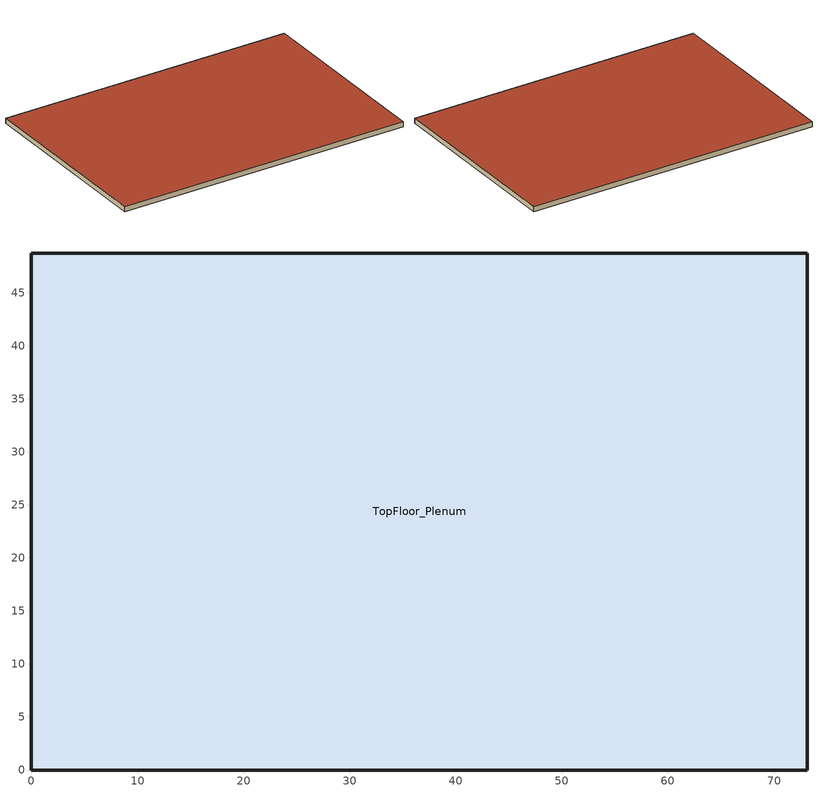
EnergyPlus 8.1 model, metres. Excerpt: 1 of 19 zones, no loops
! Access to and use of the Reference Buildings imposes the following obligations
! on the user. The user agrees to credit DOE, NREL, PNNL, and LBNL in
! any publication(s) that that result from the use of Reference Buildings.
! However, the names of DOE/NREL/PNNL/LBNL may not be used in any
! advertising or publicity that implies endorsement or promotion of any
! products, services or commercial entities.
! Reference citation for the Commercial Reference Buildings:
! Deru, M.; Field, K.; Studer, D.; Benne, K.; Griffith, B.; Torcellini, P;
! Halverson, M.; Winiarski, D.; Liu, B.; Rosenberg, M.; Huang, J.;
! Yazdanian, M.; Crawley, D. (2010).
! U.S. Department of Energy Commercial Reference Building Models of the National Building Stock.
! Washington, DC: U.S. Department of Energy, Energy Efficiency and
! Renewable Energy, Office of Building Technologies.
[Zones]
TopFloor_Plenum
 floor to Perimeter_top_ZN_1 (DropCeiling): 73.11,0 0,0 4.57,4.57 68.53,4.57 z46.34
 floor to Perimeter_top_ZN_2 (DropCeiling): 73.11,0 68.53,4.57 68.53,44.16 73.11,48.74 z46.34
 floor to Perimeter_top_ZN_3 (DropCeiling): 0,48.74 73.11,48.74 68.53,44.16 4.57,44.16 z46.34
 floor to Perimeter_top_ZN_4 (DropCeiling): 0,0 0,48.74 4.57,44.16 4.57,4.57 z46.34
 floor to Core_top (DropCeiling): 4.57,44.16 68.53,44.16 68.53,4.57 4.57,4.57 z46.34
 wall outside (Mass Non-res Ext Wall): 73.11,0 73.11,48.74 0,48.74 0,0 73.11,0 z46.34:47.56
 roof outside (IEAD Non-res Roof): 73.11,0 73.11,48.74 0,48.74 0,0 z47.56
[Building]
Ref Bldg Large Office New2004_v1.3_5.0: North Axis {deg}=0; Terrain=City; Loads Convergence Tolerance Value=0.04; Temperature Convergence Tolerance Value {deltaC}=0.2; Solar Distribution=FullInteriorAndExterior; Maximum Number of Warmup Days=25; Minimum Number of Warmup Days=6
[Site:Location]
USA IL-CHICAGO-OHARE: Latitude {deg}=41.77; Longitude {deg}=-87.75; Time Zone {hr}=-6; Elevation {m}=190
[SizingPeriod:DesignDay] Day of Month=21; Humidity Condition Type=Wetbulb; Barometric Pressure {Pa}=99063; Rain Indicator=No; Snow Indicator=No; Daylight Saving Time Indicator=No; Solar Model Indicator=ASHRAEClearSky
Name | Month | Day Type | Maximum Dry-Bulb Temperature {C} | Daily Dry-Bulb Temperature Range {deltaC} | Wetbulb or DewPoint at Maximum Dry-Bulb {C} | Wind Speed {m/s} | Wind Direction {deg} | Sky Clearness
CHICAGO Ann Htg 99.6% Condns DB | 1 | WinterDesignDay | -20.6 | 0 | -20.6 | 4.9 | 270 | 0
CHICAGO Ann Clg .4% Condns WB=>MDB | 7 | SummerDesignDay | 31.2 | 10.7 | 25.5 | 5.3 | 230 | 1
[Site:WaterMainsTemperature]
Calculation Method=CORRELATION; Annual Average Outdoor Air Temperature {C}=9.69; Maximum Difference In Monthly Average Outdoor Air Temperatures {deltaC}=28.1
[Site:GroundTemperature:BuildingSurface]
19.527, 19.502, 19.536, 19.598, 20.002, 21.64, 22.225, 22.375, 21.449, 20.121, 19.802, 19.633
[Construction]
Mass Non-res Ext Wall: 1IN Stucco, 8IN Concrete HW, Mass NonRes Wall Insulation, 1/2IN Gypsum
IEAD Non-res Roof: Roof Membrane, IEAD NonRes Roof Insulation, Metal Decking
DropCeiling: Std AC02
[Material] Thermal Absorptance=0.9
Name | Roughness | Thickness {m} | Conductivity {W/m-K} | Density {kg/m3} | Specific Heat {J/kg-K} | Solar Absorptance | Visible Absorptance
Mass NonRes Wall Insulation | MediumRough | 0.0495495 | 0.049 | 265 | 836.8 | 0.7 | 0.7
IEAD NonRes Roof Insulation | MediumRough | 0.127339 | 0.049 | 265 | 836.8 | 0.7 | 0.7
1/2IN Gypsum | Smooth | 0.0127 | 0.16 | 784.9 | 830 | 0.92 | 0.92
1IN Stucco | Smooth | 0.0253 | 0.6918 | 1858 | 837 | 0.92 | 0.92
8IN CONCRETE HW | Rough | 0.2032 | 1.311 | 2240 | 836.8 | 0.7 | 0.7
Roof Membrane | VeryRough | 0.0095 | 0.16 | 1121.29 | 1460 | 0.7 | 0.7
Metal Decking | MediumSmooth | 0.0015 | 45.006 | 7680 | 418.4 | 0.7 | 0.3
Std AC02 | MediumSmooth | 0.0127 | 0.057 | 288 | 1339 | 0.7 | 0.2
[Zone]
TopFloor_Plenum: Type=1; Multiplier=1; Floor Area {m2}=autocalculate; Part of Total Floor Area=No
[Exterior:Lights]
Exterior Facade Lighting: Schedule=ALWAYS_ON; Design Level {W}=51262; Control Option=AstronomicalClock
[Exterior:FuelEquipment]
Elevators: Fuel Use Type=Electricity; Schedule=BLDG_ELEVATORS; Design Level {W}=244444
[ZoneInfiltration:DesignFlowRate]
TopFloor_Plenum_Infiltration: Zone or ZoneList=TopFloor_Plenum; Schedule=INFIL_QUARTER_ON_SCH; Design Flow Rate Calculation Method=Flow/ExteriorArea; Flow per Exterior Surface Area {m3/s-m2}=0.000302; Constant Term Coefficient=1; Temperature Term Coefficient=0; Velocity Term Coefficient=0; Velocity Squared Term Coefficient=0
[AirLoopHVAC:ReturnPlenum]
VAV_3 Return Plenum: Zone=TopFloor_Plenum
[UtilityCost:Charge:Simple] Season=Annual
Name | Tariff | Source Variable | Category Variable | Cost per Unit Value or Variable
FuelCostAdjustEnergyCharge | PSI_CS_CommercialElectricService | totalEnergy | EnergyCharges | 0.002028
QualPollutionControlAdjustEnergyCharge | PSI_CS_CommercialElectricService | totalEnergy | EnergyCharges | 0.000536
SoxNoxRiderAdjustEnergyCharge | PSI_CS_CommercialElectricService | totalEnergy | EnergyCharges | 0.001127
DSMRiderAdjustEnergyCharge | PSI_CS_CommercialElectricService | totalEnergy | EnergyCharges | 0.000021
PurchPowerTrackerAdjustEnergyCharge | PSI_CS_CommercialElectricService | totalEnergy | EnergyCharges | 0.000034
MidwestISOAdjustEnergyCharge | PSI_CS_CommercialElectricService | totalEnergy | EnergyCharges | -0.000203
CleanCoalRiderEnergyCharge | PSI_CS_CommercialElectricService | totalEnergy | EnergyCharges | 0.000807
TaxofeightPercent | PSI_CS_CommercialElectricService | SubTotal | Taxes | 0.08
MonthlyRateGasCharge | IN_EIAMonthlyRateGas | totalEnergy | EnergyCharges | IN_MonthlyGasRates
TaxofEightPercent | IN_EIAMonthlyRateGas | SubTotal | Taxes | 0.08
[UtilityCost:Qualify] Variable=TotalDemand; Threshold Value or Variable=75; Season=Annual; Threshold Test=Count
Name | Tariff | Qualify Type | Number of Months
MinDemand75kw | PSI_LLF_LowLoadFactorService | Minimum | 12
MaxDemand75kw | PSI_CS_CommercialElectricService | Maximum | 1
[UtilityCost:Variable]
IN_MonthlyGasRates: Tariff=IN_EIAMonthlyRateGas; Variable Type=Currency; January Value=8.22; February Value=7.51; March Value=8.97; April Value=9.01; May Value=9.16; June Value=10.44; July Value=10.32; August Value=10.13; September Value=9.2; October Value=8.18; November Value=7.83; December Value=7.63
[ExternalInterface:Schedule]
Name | Initial Value
CoolTempSch | 26.7
HeatTempSch | 15.6
BldLightSch | 0.5
OccSch | 1
[EnergyManagementSystem:Sensor]
Name | Output:Variable Index Key | Output:Variable
ppdVAV1_0 | Core_bottom People | Zone Thermal Comfort Fanger Model PPD
ppdVAV1_1 | Perimeter_bot_ZN_1 People | Zone Thermal Comfort Fanger Model PPD
ppdVAV1_2 | Perimeter_bot_ZN_2 People | Zone Thermal Comfort Fanger Model PPD
ppdVAV1_3 | Perimeter_bot_ZN_3 People | Zone Thermal Comfort Fanger Model PPD
ppdVAV1_4 | Perimeter_bot_ZN_4 People | Zone Thermal Comfort Fanger Model PPD
pmvVAV1_0 | Core_bottom People | Zone Thermal Comfort Fanger Model PMV
pmvVAV1_1 | Perimeter_bot_ZN_1 People | Zone Thermal Comfort Fanger Model PMV
pmvVAV1_2 | Perimeter_bot_ZN_2 People | Zone Thermal Comfort Fanger Model PMV
pmvVAV1_3 | Perimeter_bot_ZN_3 People | Zone Thermal Comfort Fanger Model PMV
pmvVAV1_4 | Perimeter_bot_ZN_4 People | Zone Thermal Comfort Fanger Model PMV
ppdVAV2_0 | Core_mid People | Zone Thermal Comfort Fanger Model PPD
ppdVAV2_1 | Perimeter_mid_ZN_1 People | Zone Thermal Comfort Fanger Model PPD
ppdVAV2_2 | Perimeter_mid_ZN_2 People | Zone Thermal Comfort Fanger Model PPD
ppdVAV2_3 | Perimeter_mid_ZN_3 People | Zone Thermal Comfort Fanger Model PPD
ppdVAV2_4 | Perimeter_mid_ZN_4 People | Zone Thermal Comfort Fanger Model PPD
pmvVAV2_0 | Core_mid People | Zone Thermal Comfort Fanger Model PMV
pmvVAV2_1 | Perimeter_mid_ZN_1 People | Zone Thermal Comfort Fanger Model PMV
pmvVAV2_2 | Perimeter_mid_ZN_2 People | Zone Thermal Comfort Fanger Model PMV
pmvVAV2_3 | Perimeter_mid_ZN_3 People | Zone Thermal Comfort Fanger Model PMV
pmvVAV2_4 | Perimeter_mid_ZN_4 People | Zone Thermal Comfort Fanger Model PMV
ppdVAV3_0 | Core_top People | Zone Thermal Comfort Fanger Model PPD
ppdVAV3_1 | Perimeter_top_ZN_1 People | Zone Thermal Comfort Fanger Model PPD
ppdVAV3_2 | Perimeter_top_ZN_2 People | Zone Thermal Comfort Fanger Model PPD
ppdVAV3_3 | Perimeter_top_ZN_3 People | Zone Thermal Comfort Fanger Model PPD
ppdVAV3_4 | Perimeter_top_ZN_4 People | Zone Thermal Comfort Fanger Model PPD
pmvVAV3_0 | Core_top People | Zone Thermal Comfort Fanger Model PMV
pmvVAV3_1 | Perimeter_top_ZN_1 People | Zone Thermal Comfort Fanger Model PMV
pmvVAV3_2 | Perimeter_top_ZN_2 People | Zone Thermal Comfort Fanger Model PMV
pmvVAV3_3 | Perimeter_top_ZN_3 People | Zone Thermal Comfort Fanger Model PMV
pmvVAV3_4 | Perimeter_top_ZN_4 People | Zone Thermal Comfort Fanger Model PMV
ppdVAV5_0 | Basement People | Zone Thermal Comfort Fanger Model PPD
pmvVAV5_0 | Basement People | Zone Thermal Comfort Fanger Model PMV
[EnergyManagementSystem:ProgramCallingManager]
Temperature Calling Manager: InsideHVACSystemIterationLoop; SetTemperatureFunction
Comfort Calling Manager: InsideHVACSystemIterationLoop; SetComfortFunction
[EnergyManagementSystem:Program]
SetTemperatureFunction: Set Vol1 = volVAV1_0 + volVAV1_1 + volVAV1_2 + volVAV1_3 + volVAV1_4; Set Vol2 = volVAV2_0 + volVAV2_1 + volVAV2_2 + volVAV2_3 + volVAV2_4; Set Vol3 = volVAV3_0 + volVAV3_1 + volVAV3_2 + volVAV3_3 + volVAV3_4; Set Vol5 = volVAV5_0 + volVAV5_1 + volVAV5_2 + volVAV5_3 + volVAV5_4; Set SumOccTemp1 = oocVAV1_0*tempVAV1_0 + oocVAV1_1*tempVAV1_1 + oocVAV1_2*tempVAV1_2; Set SumOccTemp1 = SumOccTemp1 + oocVAV1_3*tempVAV1_3 + oocVAV1_4*tempVAV1_4; Set SumOccTemp2 = oocVAV2_0*tempVAV2_0 + oocVAV2_1*tempVAV2_1 + oocVAV2_2*tempVAV2_2; Set SumOccTemp2 = SumOccTemp2 + oocVAV2_3*tempVAV2_3 + oocVAV2_4*tempVAV2_4; Set SumOccTemp3 = oocVAV3_0*tempVAV3_0 + oocVAV3_1*tempVAV3_1 + oocVAV3_2*tempVAV3_2; Set SumOccTemp3 = SumOccTemp3  + oocVAV3_3*tempVAV3_3 + oocVAV3_4*tempVAV3_4; Set SumOccTemp5 = oocVAV5_0*tempVAV5_0 + oocVAV5_1*tempVAV5_1 + oocVAV5_2*tempVAV5_2; Set SumOccTemp5 = SumOccTemp5 + oocVAV5_3*tempVAV5_3 + oocVAV5_4*tempVAV5_4; Set SumNum1Temp = volVAV1_0*tempVAV1_0 + volVAV1_1*tempVAV1_1 + volVAV1_2*tempVAV1_2; Set SumNum1Temp = SumNum1Temp + volVAV1_3*tempVAV1_3 + volVAV1_4*tempVAV1_4; Set SumNum2Temp = volVAV2_0*tempVAV2_0 + volVAV2_1*tempVAV2_1 + volVAV2_2*tempVAV2_2; Set SumNum2Temp = SumNum2Temp + volVAV2_3*tempVAV2_3 + volVAV2_4*tempVAV2_4; Set SumNum3Temp = volVAV3_0*tempVAV3_0 + volVAV3_1*tempVAV3_1 + volVAV3_2*tempVAV3_2; Set SumNum3Temp = SumNum3Temp  + volVAV3_3*tempVAV3_3 + volVAV3_4*ppdVAV3_4; Set SumNum5Temp = volVAV5_0*tempVAV5_0 + volVAV5_1*tempVAV5_1 + volVAV5_2*tempVAV5_2; Set SumNum5Temp = SumNum5Temp + volVAV5_3*tempVAV5_3 + volVAV5_4*tempVAV5_4; Set OverallTemp = SumNum1Temp + SumNum2Temp + SumNum3Temp + SumNum5Temp; Set OverallOccTemp = SumOccTemp1 + SumOccTemp2 + SumOccTemp3 + SumOccTemp5; Set TotVolume = Vol1 + Vol2 + Vol3 + Vol5; Set OverallTemp = OverallTemp/TotVolume; IF TotPeople == 0; Set OverallOccTemp = 0; ELSE; Set OverallOccTemp = OverallOccTemp/TotPeople; ENDIF
SetComfortFunction: Set TotPeop1 = (oocVAV1_0 + oocVAV1_1 + oocVAV1_2 + oocVAV1_3 + oocVAV1_4); Set TotPeop2 = (oocVAV2_0 + oocVAV2_1 + oocVAV2_2 + oocVAV2_3 + oocVAV2_4); Set TotPeop3 = (oocVAV3_0 + oocVAV3_1 + oocVAV3_2 + oocVAV3_3 + oocVAV3_4); Set TotPeop5 = (oocVAV5_0 + oocVAV5_1 + oocVAV5_2 + oocVAV5_3 + oocVAV5_4); Set SumNum1 = oocVAV1_0*ppdVAV1_0 + oocVAV1_1*ppdVAV1_1 + oocVAV1_2*ppdVAV1_2; Set SumNum1 = SumNum1 + oocVAV1_3*ppdVAV1_3 + oocVAV1_4*ppdVAV1_4; Set SumNum2 = oocVAV2_0*ppdVAV2_0 + oocVAV2_1*ppdVAV2_1 + oocVAV2_2*ppdVAV2_2; Set SumNum2 = SumNum2 + oocVAV2_3*ppdVAV2_3 + oocVAV2_4*ppdVAV2_4; Set SumNum3 = oocVAV3_0*ppdVAV3_0 + oocVAV3_1*ppdVAV3_1 + oocVAV3_2*ppdVAV3_2; Set SumNum3 = SumNum3  + oocVAV3_3*ppdVAV3_3 + oocVAV3_4*ppdVAV3_4; Set SumNum5 = oocVAV5_0*ppdVAV5_0 + oocVAV5_1*ppdVAV5_1 + oocVAV5_2*ppdVAV5_2; Set SumNum5 = SumNum5 + oocVAV5_3*ppdVAV5_3 + oocVAV5_4*ppdVAV5_4; Set SumNum1PMV = oocVAV1_0*pmvVAV1_0 + oocVAV1_1*pmvVAV1_1 + oocVAV1_2*pmvVAV1_2; Set SumNum1PMV = SumNum1PMV + oocVAV1_3*pmvVAV1_3 + oocVAV1_4*pmvVAV1_4; Set SumNum2PMV = oocVAV2_0*pmvVAV2_0 + oocVAV2_1*pmvVAV2_1 + oocVAV2_2*pmvVAV2_2; Set SumNum2PMV = SumNum2PMV + oocVAV2_3*pmvVAV2_3 + oocVAV2_4*pmvVAV2_4; Set SumNum3PMV = oocVAV3_0*pmvVAV3_0 + oocVAV3_1*pmvVAV3_1 + oocVAV3_2*pmvVAV3_2; Set SumNum3PMV = SumNum3PMV  + oocVAV3_3*pmvVAV3_3 + oocVAV3_4*ppdVAV3_4; Set SumNum5PMV = oocVAV5_0*pmvVAV5_0 + oocVAV5_1*pmvVAV5_1 + oocVAV5_2*pmvVAV5_2; Set SumNum5PMV = SumNum5PMV + oocVAV5_3*pmvVAV5_3 + oocVAV5_4*pmvVAV5_4; Set OverallComfort = SumNum1 + SumNum2 + SumNum3 + SumNum5; Set OverallComfortPMV = SumNum1PMV + SumNum2PMV + SumNum3PMV + SumNum5PMV; Set TotPeople = (TotPeop1 + TotPeop2 + TotPeop3 + TotPeop5); IF TotPeople == 0; Set OverallComfort = 5; Set OverallComfortPMV = 0; ELSE; Set OverallComfort = OverallComfort/TotPeople; Set OverallComfortPMV = OverallComfortPMV/TotPeople; ENDIF
[EnergyManagementSystem:OutputVariable]
Weighted Average Building Temperature: OverallTemp; Averaged; ZoneTimeStep
Weighted Average Building Occupancy Temperature: OverallOccTemp; Averaged; ZoneTimeStep
Weighted Average Building PPD: OverallComfort; Averaged; ZoneTimeStep
[Schedule:Compact]
ALWAYS_ON: Through: 12/31, For: AllDays, Until: 24:00, 1
BLDG_ELEVATORS: Through: 12/31, For: AllDays, Until: 04:00, 0.05, Until: 05:00, 0.1, Until: 06:00, 0.2, Until: 07:00, 0.4, Until: 09:00, 0.5, Until: 10:00, 0.35, Until: 16:00, 0.15, Until: 17:00, 0.35, Until: 19:00, 0.5, Until: 21:00, 0.4, Until: 22:00, 0.3, Until: 23:00, 0.2, Until: 24:00, 0.1
INFIL_QUARTER_ON_SCH: Through: 12/31, For: Weekdays SummerDesignDay, Until: 06:00, 1, Until: 22:00, 0.25, Until: 24:00, 1, For: Saturday WinterDesignDay, Until: 06:00, 1, Until: 18:00, 0.25, Until: 24:00, 1, For: Sunday Holidays AllOtherDays, Until: 24:00, 1
